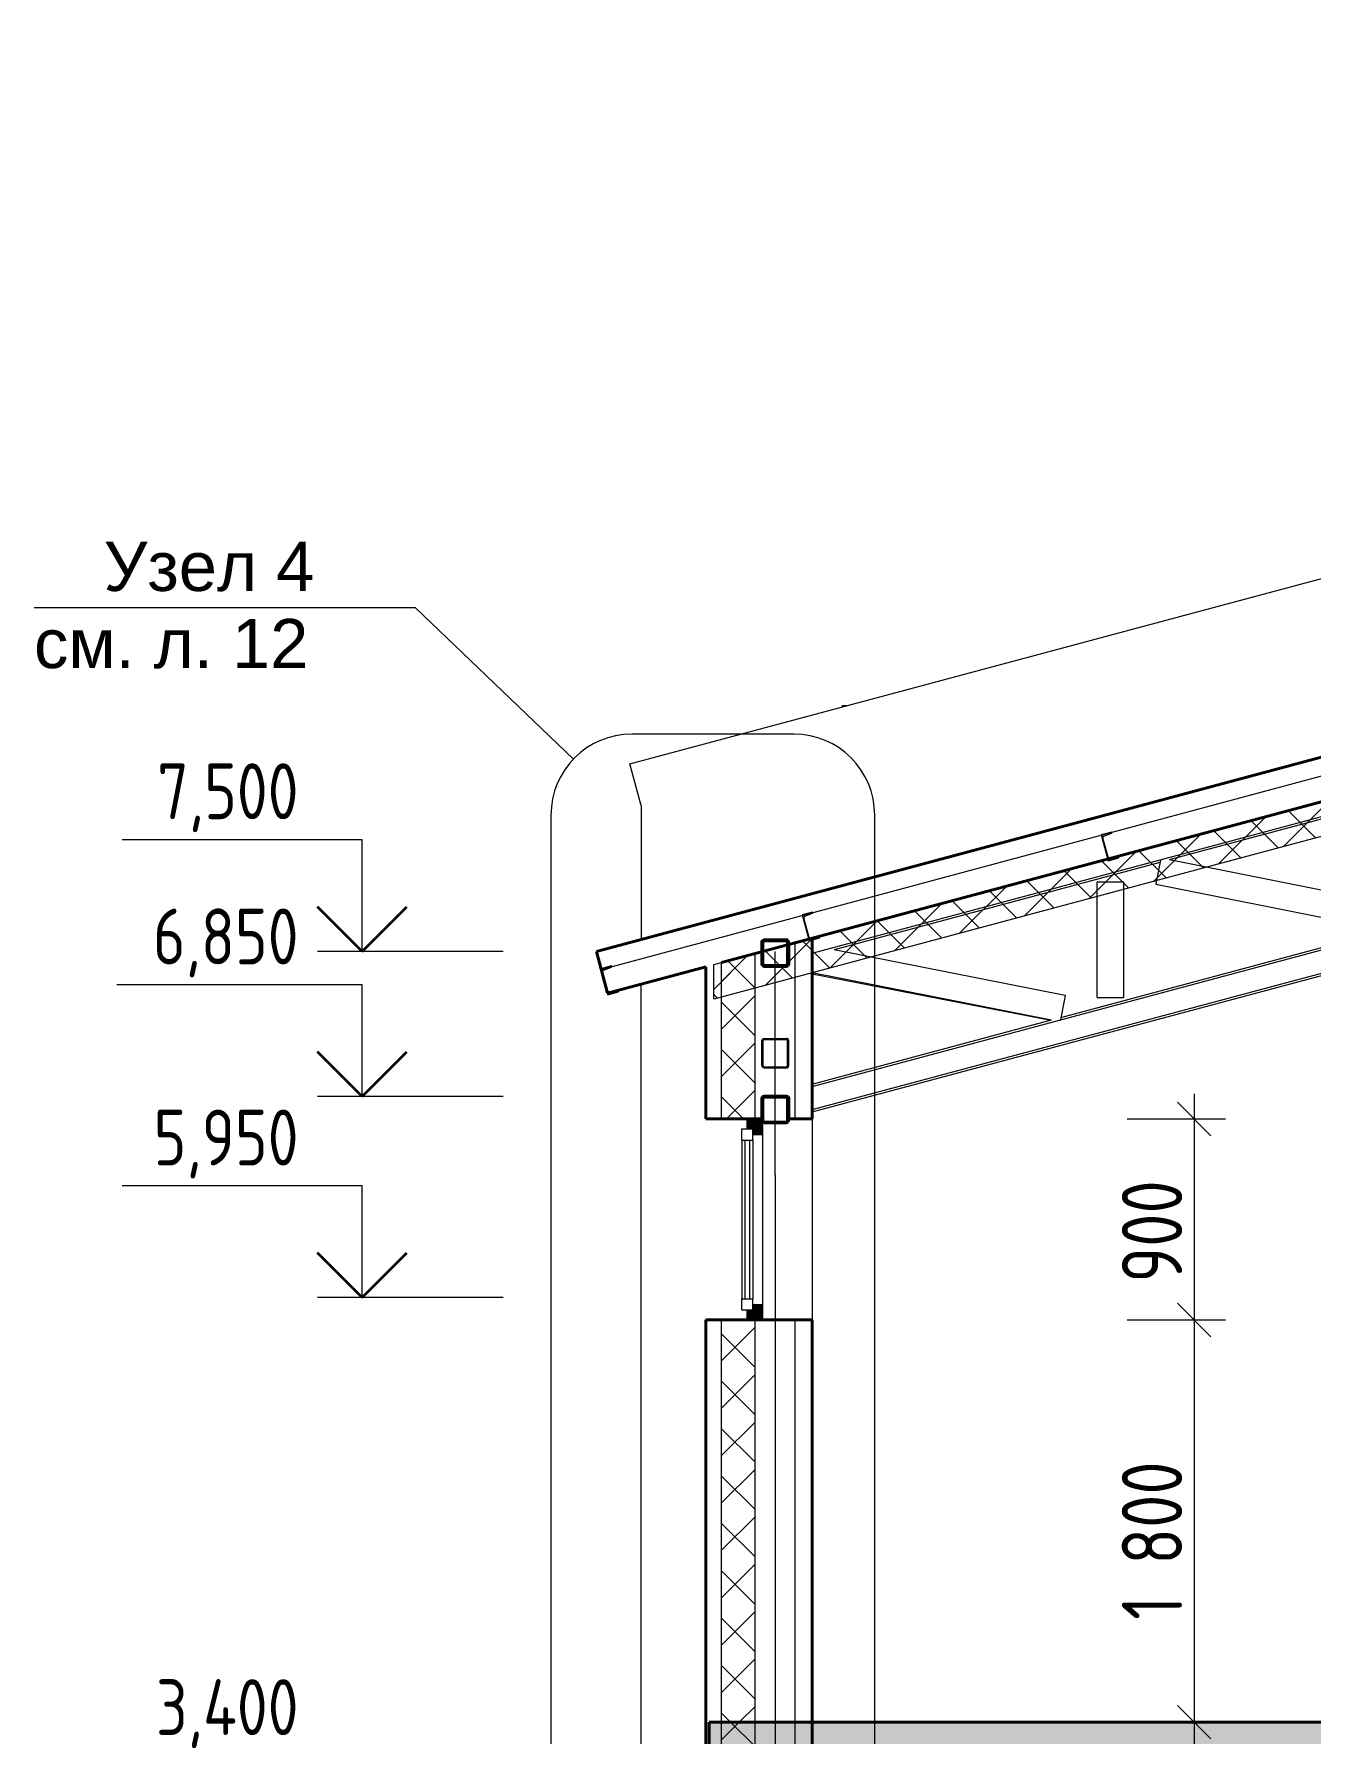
# Model space of a CAD drawing. Header units: millimetres. Extents: x 34668 to 196414, y -30276 to 15801.
# Drawn here: x 169401 to 175115, y -22479 to -14869 of the extents above; entities that cross this region are included whole.
import ezdxf
from ezdxf.enums import TextEntityAlignment as Align

# ---------------------------------------------------------------- set-up
doc = ezdxf.new("R2010")
doc.units = ezdxf.units.MM
doc.header["$MEASUREMENT"] = 0
doc.linetypes.add('Штрихштриховая', pattern=[10936.110735, 5291.666508, -2116.666555, 1411.111116, -2116.666555])
for name, color, linetype in [('- Спрятан', 7, 'Continuous'), ('крыша', 7, 'Continuous'), ('Окна ArchiCAD', 7, 'Continuous'), ('оси', 7, 'Continuous'), ('отделка', 7, 'Continuous'), ('перекрытие', 7, 'Continuous'), ('размеры', 7, 'Continuous'), ('стены наруж', 7, 'Continuous'), ('чертеж', 7, 'Continuous')]:
    doc.layers.add(name, color=color, linetype=linetype)
for name, color, linetype, lineweight in [('- Спрятан_Ном._пера__96', 7, 'Continuous', 13), ('- Спрятан_Ном._пера__98', 7, 'Continuous', 35), ('0_Ном._пера__95', 251, 'Continuous', 13), ('0_Ном._пера__97', 7, 'Continuous', 20), ('крыша_Ном._пера__96', 7, 'Continuous', 13), ('крыша_Ном._пера__99', 7, 'Continuous', 40), ('Окна ArchiCAD_Ном._пера__96', 7, 'Continuous', 13), ('Окна ArchiCAD_Ном._пера__97', 7, 'Continuous', 20), ('оси_Ном._пера__96', 7, 'Continuous', 13), ('отделка_Ном._пера__96', 7, 'Continuous', 13), ('перекрытие_Ном._пера__94', 252, 'Continuous', 13), ('перекрытие_Ном._пера__96', 7, 'Continuous', 13), ('перекрытие_Ном._пера__99', 7, 'Continuous', 40), ('подп стены Инжзащита_Ном._пера__96', 7, 'Continuous', 13), ('подп стены Инжзащита_Ном._пера__97', 7, 'Continuous', 20), ('размеры_Ном._пера__96', 7, 'Continuous', 13), ('стены наруж_Ном._пера__96', 7, 'Continuous', 13), ('стены наруж_Ном._пера__99', 7, 'Continuous', 40), ('чертеж_Ном._пера__96', 7, 'Continuous', 13), ('чертеж_Ном._пера__98', 7, 'Continuous', 35)]:
    doc.layers.add(name, color=color, linetype=linetype, lineweight=lineweight)
doc.styles.add('СГЕНЕРИР_СТИЛЬ_1', font='gost_2_304-81_type.ttf')
doc.styles.add('СГЕНЕРИР_СТИЛЬ_2', font='arial.ttf')
doc.dimstyles.new('СГЕНЕРИР_СТИЛЬ__4', dxfattribs={"dimtxt": 270.000005, "dimasz": 142.5, "dimexe": 0.18, "dimexo": 300, "dimgap": 0.09, "dimtad": 1, "dimdec": 0, "dimzin": 0, "dimdsep": 46, "dimtxsty": 'СГЕНЕРИР_СТИЛЬ_1', "dimblk": 'ARROWHEAD_6', "dimblk1": 'ARROWHEAD_6', "dimblk2": 'ARROWHEAD_6', "dimcen": 0.09, "dimclrd": 7, "dimclre": 7, "dimclrt": 7, "dimadec": 0, "dimazin": 0, "dimtfac": 1, "dimtdec": 4, "dimtmove": 0, "dimatfit": 3, "dimfxl": 1, "dimtolj": 1, "dimtzin": 0, "dimarcsym": 0})
pattern_1 = [(45, (115262.05, -26475.72), (-106.06602, 106.06602), []), (135, (115262.05, -26475.72), (106.06602, 106.06602), [])]

# ---------------------------------------------------------------- blocks, each defined once
blk = doc.blocks.new('Элемент разреза_90_1', base_point=(115262, -26475.7))
at = {"layer": 'стены наруж_Ном._пера__96', "linetype": 'Continuous'}
h = blk.add_hatch(dxfattribs=at)
h.set_pattern_fill('УТЕПЛИТ_МЕЛКИЙ_0001', color=256, style=0, pattern_type=2)
h.set_pattern_definition(pattern_1)
h.paths.add_polyline_path([(172627.7, -18985.5), (172477.7, -19025.7), (172477.7, -19725.7), (172627.7, -19725.7)])
h = blk.add_hatch(dxfattribs=at)
h.set_pattern_fill('УТЕПЛИТ_МЕЛКИЙ_0001', color=256, style=0, pattern_type=2)
h.set_pattern_definition(pattern_1)
h.paths.add_polyline_path([(172627.7, -20625.7), (172477.7, -20625.7), (172477.7, -22425.7), (172627.7, -22425.7)])
for p, q in [((172807.7, -19725.7), (172807.7, -18937.2)), ((172807.7, -19725.7), (172807.7, -18937.2)), ((172627.7, -19725.7), (172627.7, -18985.5)), ((172627.7, -19725.7), (172627.7, -18985.5)), ((172477.7, -19725.7), (172477.7, -19025.7)), ((172477.7, -19725.7), (172477.7, -19025.7)), ((172477.7, -22425.7), (172477.7, -20625.7)), ((172477.7, -22425.7), (172477.7, -20625.7)), ((172627.7, -22425.7), (172627.7, -20625.7)), ((172627.7, -22425.7), (172627.7, -20625.7)), ((172807.7, -22425.7), (172807.7, -20625.7)), ((172807.7, -22425.7), (172807.7, -20625.7))]:
    blk.add_line(p, q, dxfattribs=at)
at = {"layer": 'стены наруж_Ном._пера__99', "linetype": 'Continuous'}
for p, q in [((172778.2, -18945.1), (172807.7, -18937.2)), ((172778.2, -19033.1), (172778.2, -18945.1)), ((172807.7, -18937.2), (172857.7, -18923.8)), ((172857.7, -18923.8), (172882.7, -18917.1)), ((172882.7, -19725.7), (172882.7, -18917.1)), ((172477.7, -19025.7), (172627.7, -18985.5)), ((172627.7, -18985.5), (172658.2, -18977.3)), ((172658.2, -19033.1), (172658.2, -18977.3)), ((172407.7, -19725.7), (172407.7, -19044.4)), ((172661.1, -19040.1), (172658.2, -19033.1)), ((172668.2, -19043.1), (172661.1, -19040.1)), ((172668.2, -19043.1), (172768.2, -19043.1)), ((172768.2, -19043.1), (172775.3, -19040.1)), ((172775.3, -19040.1), (172778.2, -19033.1)), ((172658.2, -19633.1), (172661.1, -19626)), ((172658.2, -19725.7), (172658.2, -19633.1)), ((172661.1, -19626), (172668.2, -19623.1)), ((172668.2, -19623.1), (172768.2, -19623.1)), ((172775.3, -19626), (172768.2, -19623.1)), ((172778.2, -19633.1), (172775.3, -19626)), ((172778.2, -19725.7), (172778.2, -19633.1)), ((172407.7, -19725.7), (172427.7, -19725.7)), ((172427.7, -19725.7), (172477.7, -19725.7)), ((172477.7, -19725.7), (172627.7, -19725.7)), ((172627.7, -19725.7), (172658.2, -19725.7)), ((172778.2, -19725.7), (172807.7, -19725.7)), ((172807.7, -19725.7), (172857.7, -19725.7)), ((172857.7, -19725.7), (172882.7, -19725.7)), ((172407.7, -20625.7), (172427.7, -20625.7)), ((172407.7, -22425.7), (172407.7, -20625.7)), ((172427.7, -20625.7), (172477.7, -20625.7)), ((172477.7, -20625.7), (172627.7, -20625.7)), ((172627.7, -20625.7), (172807.7, -20625.7)), ((172807.7, -20625.7), (172857.7, -20625.7)), ((172857.7, -20625.7), (172882.7, -20625.7)), ((172882.7, -22425.7), (172882.7, -20625.7))]:
    blk.add_line(p, q, dxfattribs=at)
blk = doc.blocks.new('Элемент разреза_91_1', base_point=(115262, -26475.7))
at = {"layer": 'перекрытие_Ном._пера__94', "linetype": 'Continuous'}
blk.add_hatch(color=256, dxfattribs=at).paths.add_polyline_path([(189128.6, -22644.7), (189128.6, -22425.7), (172422.7, -22425.7), (172422.7, -22644.7)])
at = {"layer": 'перекрытие_Ном._пера__99', "linetype": 'Continuous'}
for p, q in [((172422.7, -22425.7), (189128.6, -22425.7)), ((172422.7, -22644.7), (172422.7, -22425.7))]:
    blk.add_line(p, q, dxfattribs=at)
blk = doc.blocks.new('Элемент разреза_92_1', base_point=(115262, -26475.7))
at = {"layer": 'крыша_Ном._пера__99', "linetype": 'Continuous'}
for p, q in [((171917.7, -18975.7), (184717.7, -15546)), ((184717.7, -15746), (184717.7, -15546)), ((172477.7, -19025.7), (184717.7, -15746)), ((171967.7, -19162.3), (171917.7, -18975.7)), ((171967.7, -19162.3), (172407.7, -19044.4))]:
    blk.add_line(p, q, dxfattribs=at)
blk = doc.blocks.new('Элемент разреза_93_1', base_point=(115262, -26475.7))
at = {"layer": 'Окна ArchiCAD_Ном._пера__96', "linetype": 'Continuous'}
for points in [[(172592.7, -19770.7), (172617.7, -19770.7), (172617.7, -19795.7), (172662.7, -19795.7), (172662.7, -19725.7), (172592.7, -19725.7)], [(172617.7, -20555.7), (172617.7, -20580.7), (172592.7, -20580.7), (172592.7, -20625.7), (172662.7, -20625.7), (172662.7, -20555.7)]]:
    blk.add_hatch(color=256, dxfattribs=at).paths.add_polyline_path(points)
for p, q in [((172882.7, -19725.7), (172882.7, -20625.7)), ((172567.7, -19820.7), (172567.7, -20530.7)), ((172617.7, -19820.7), (172617.7, -20530.7)), ((172662.7, -20555.7), (172662.7, -19795.7))]:
    blk.add_line(p, q, dxfattribs=at)
at = {"layer": 'Окна ArchiCAD_Ном._пера__97', "linetype": 'Continuous'}
for p, q in [((172567.7, -19770.7), (172617.7, -19770.7)), ((172567.7, -19820.7), (172567.7, -19770.7)), ((172592.7, -19725.7), (172662.7, -19725.7)), ((172592.7, -19770.7), (172592.7, -19725.7)), ((172592.7, -19770.7), (172617.7, -19770.7)), ((172617.7, -19820.7), (172617.7, -19770.7)), ((172617.7, -19795.7), (172617.7, -19770.7)), ((172662.7, -19795.7), (172662.7, -19725.7)), ((172567.7, -19820.7), (172617.7, -19820.7)), ((172582.7, -20530.7), (172582.7, -19820.7)), ((172602.7, -19820.7), (172602.7, -20530.7)), ((172617.7, -19795.7), (172662.7, -19795.7)), ((172567.7, -20530.7), (172617.7, -20530.7)), ((172567.7, -20580.7), (172567.7, -20530.7)), ((172617.7, -20580.7), (172617.7, -20530.7)), ((172567.7, -20580.7), (172617.7, -20580.7)), ((172592.7, -20580.7), (172617.7, -20580.7)), ((172592.7, -20625.7), (172592.7, -20580.7)), ((172617.7, -20580.7), (172617.7, -20555.7)), ((172617.7, -20555.7), (172662.7, -20555.7)), ((172662.7, -20625.7), (172662.7, -20555.7)), ((172592.7, -20625.7), (172662.7, -20625.7))]:
    blk.add_line(p, q, dxfattribs=at)
blk = doc.blocks.new('Элемент разреза_95_1', base_point=(115262, -26475.7))
at = {"layer": 'отделка_Ном._пера__96', "linetype": 'Continuous'}
for p, q in [((172117.7, -25925.7), (172117.7, -22425.7)), ((172827.7, -23075.7), (172827.7, -25925.7))]:
    blk.add_line(p, q, dxfattribs=at)
blk = doc.blocks.new('Элемент разреза_112_1', base_point=(115262, -26475.7))
at = {"layer": 'отделка_Ном._пера__96', "linetype": 'Continuous'}
blk.add_line((172117.7, -22425.7), (172117.7, -19122.1), dxfattribs=at)
blk = doc.blocks.new('Элемент разреза_113_1', base_point=(115262, -26475.7))
at = {"layer": 'перекрытие_Ном._пера__96', "linetype": 'Continuous'}
h = blk.add_hatch(dxfattribs=at)
h.set_pattern_fill('УТЕПЛИТ_МЕЛКИЙ_0001', color=256, style=0, pattern_type=2)
h.set_pattern_definition(pattern_1)
h.paths.add_polyline_path([(172477.7, -23075.7), (172627.7, -23075.7), (172627.7, -22425.7), (172477.7, -22425.7)])
for p, q in [((172477.7, -23075.7), (172477.7, -22425.7)), ((172477.7, -23075.7), (172477.7, -22425.7)), ((172627.7, -23075.7), (172627.7, -22425.7)), ((172627.7, -23075.7), (172627.7, -22425.7)), ((172807.7, -23075.7), (172807.7, -22425.7)), ((172807.7, -23075.7), (172807.7, -22425.7))]:
    blk.add_line(p, q, dxfattribs=at)
at = {"layer": 'перекрытие_Ном._пера__99', "linetype": 'Continuous'}
for p, q in [((172407.7, -23075.7), (172407.7, -22425.7)), ((172882.7, -23075.7), (172882.7, -22425.7)), ((172672.2, -22652.7), (172672.2, -22644.7)), ((172672.2, -22644.7), (172763.2, -22644.7)), ((172672.2, -22652.7), (172706.1, -22652.7)), ((172712.4, -22655.4), (172706.1, -22652.7)), ((172715.1, -22661.7), (172712.4, -22655.4)), ((172715.1, -22807.7), (172715.1, -22661.7)), ((172720.4, -22661.7), (172723, -22655.4)), ((172720.4, -22807.7), (172720.4, -22661.7)), ((172723, -22655.4), (172729.4, -22652.7)), ((172729.4, -22652.7), (172763.2, -22652.7)), ((172763.2, -22652.7), (172763.2, -22644.7)), ((172672.2, -22824.7), (172672.2, -22816.7)), ((172672.2, -22816.7), (172706.1, -22816.7)), ((172672.2, -22824.7), (172763.2, -22824.7)), ((172706.1, -22816.7), (172712.4, -22814.1)), ((172712.4, -22814.1), (172715.1, -22807.7)), ((172723, -22814.1), (172720.4, -22807.7)), ((172729.4, -22816.7), (172723, -22814.1)), ((172729.4, -22816.7), (172763.2, -22816.7)), ((172763.2, -22824.7), (172763.2, -22816.7)), ((172407.7, -23075.7), (172427.7, -23075.7)), ((172427.7, -23075.7), (172477.7, -23075.7)), ((172477.7, -23075.7), (172627.7, -23075.7)), ((172627.7, -23075.7), (172807.7, -23075.7)), ((172807.7, -23075.7), (172857.7, -23075.7)), ((172857.7, -23075.7), (172882.7, -23075.7))]:
    blk.add_line(p, q, dxfattribs=at)
blk = doc.blocks.new('Элемент разреза_121_1', base_point=(115262, -26475.7))
at = {"layer": 'стены наруж_Ном._пера__96', "linetype": 'Continuous'}
for q in [(173037.3, -17875.7), (173017.7, -17881)]:
    blk.add_line((173017.7, -17875.7), q, dxfattribs=at)
blk = doc.blocks.new('Элемент разреза_122_1', base_point=(115262, -26475.7))
at = {"layer": 'отделка_Ном._пера__96', "linetype": 'Continuous'}
blk.add_line((172117.7, -18322.1), (172117.7, -18922.1), dxfattribs=at)
blk = doc.blocks.new('Элемент разреза_123_1', base_point=(115262, -26475.7))
at = {"layer": 'крыша_Ном._пера__96', "linetype": 'Continuous'}
for p, q in [((172067.7, -18135.5), (184257.7, -14869.2)), ((172117.7, -18322.1), (172067.7, -18135.5))]:
    blk.add_line(p, q, dxfattribs=at)
blk = doc.blocks.new('Элемент разреза_148_1', base_point=(115262, -26475.7))
at = {"layer": '- Спрятан_Ном._пера__96', "linetype": 'Continuous'}
for p, q in [((181748.9, -17204.2), (184566.5, -16449.2)), ((183510.8, -16721.7), (184563.9, -16439.6)), ((184564.7, -16442.4), (184563.9, -16439.6)), ((184566.5, -16449.2), (184564.7, -16442.4)), ((184592.4, -16545.8), (184566.5, -16449.2)), ((181778.2, -17299.9), (184592.4, -16545.8)), ((181778.2, -17310.2), (184595, -16555.5)), ((184594.2, -16552.6), (184592.4, -16545.8)), ((184595, -16555.5), (184594.2, -16552.6)), ((182010.8, -17123.6), (183469.5, -16732.8)), ((181710.3, -17204.2), (181969.5, -17134.7)), ((178748.9, -18008), (181658.2, -17228.5)), ((180510.8, -17525.6), (181658.2, -17218.1)), ((181663.2, -17216.8), (181691.6, -17209.2)), ((181663.2, -17227.2), (181730.3, -17209.2)), ((178778.2, -18103.7), (181687.5, -17324.2)), ((178778.2, -18114.1), (181726.1, -17324.2)), ((181706.1, -17319.2), (181773.2, -17301.2)), ((181744.8, -17319.2), (181773.2, -17311.6)), ((179010.8, -17927.5), (180469.5, -17536.7)), ((178710.3, -18008), (178969.5, -17938.6)), ((175748.9, -18811.9), (178658.2, -18032.3)), ((178495.8, -18065.5), (178658.2, -18022)), ((178663.2, -18020.6), (178691.6, -18013)), ((178663.2, -18031), (178730.3, -18013)), ((176995.8, -18467.4), (178454, -18076.7)), ((178706.1, -18123), (178773.2, -18105.1)), ((175778.2, -18907.6), (178687.5, -18128)), ((175778.2, -18917.9), (178726.1, -18128)), ((178744.8, -18123), (178773.2, -18115.4)), ((175710.3, -18811.9), (176954, -18478.6)), ((172882.7, -19579.9), (175658.2, -18836.2)), ((175495.8, -18869.4), (175658.2, -18825.8)), ((175663.2, -18824.5), (175691.6, -18816.9)), ((175663.2, -18834.8), (175730.3, -18816.9)), ((172882.7, -19683.4), (175687.5, -18931.9)), ((172882.7, -19693.8), (175726.1, -18931.9)), ((173995.8, -19271.3), (175454, -18880.5)), ((175706.1, -18926.9), (175773.2, -18908.9)), ((175744.8, -18926.9), (175773.2, -18919.3)), ((172882.7, -19569.5), (173954.1, -19282.5))]:
    blk.add_line(p, q, dxfattribs=at)
blk = doc.blocks.new('Элемент разреза_149_1', base_point=(115262, -26475.7))
at = {"layer": '- Спрятан_Ном._пера__96', "linetype": 'Continuous'}
for p, q in [((184592.4, -15845.8), (184575.8, -15784)), ((181778.2, -16599.9), (184592.4, -15845.8)), ((182967, -16291.7), (184425.6, -15900.9)), ((184467, -15889.8), (184595, -15855.5)), ((184594.2, -15852.6), (184592.4, -15845.8)), ((184595, -15855.5), (184594.2, -15852.6)), ((181778.2, -16610.2), (182925.6, -16302.8)), ((178778.2, -17403.7), (181687.5, -16624.2)), ((181467, -16693.6), (181726.1, -16624.2)), ((181706.1, -16619.2), (181773.2, -16601.2)), ((181744.8, -16619.2), (181773.2, -16611.6)), ((179967, -17095.5), (181425.6, -16704.7)), ((178778.2, -17414.1), (179925.6, -17106.6)), ((178706.1, -17423), (178773.2, -17405.1)), ((178744.8, -17423), (178773.2, -17415.4)), ((175778.2, -18207.6), (178687.5, -17428)), ((177482.4, -17761.3), (178726.1, -17428)), ((175982.4, -18163.2), (177440.6, -17772.5)), ((175778.2, -18217.9), (175940.6, -18174.4)), ((172882.7, -18983.4), (175687.5, -18231.9)), ((174482.4, -18565.1), (175726.1, -18231.9)), ((175706.1, -18226.9), (175773.2, -18208.9)), ((175744.8, -18226.9), (175773.2, -18219.3)), ((172982.4, -18967.1), (174440.6, -18576.3))]:
    blk.add_line(p, q, dxfattribs=at)
blk = doc.blocks.new('Элемент разреза_153_1', base_point=(115262, -26475.7))
at = {"layer": '- Спрятан_Ном._пера__96', "linetype": 'Continuous'}
for p, q in [((174158.2, -18664.8), (174159, -18664.8)), ((174158.2, -19182.8), (174158.2, -18664.8)), ((174159, -18664.8), (174161.1, -18664.8)), ((174161.1, -18664.8), (174164.4, -18664.8)), ((174164.4, -18664.8), (174168.2, -18664.8)), ((174168.2, -18664.8), (174268.2, -18664.8)), ((174268.2, -18664.8), (174272, -18664.8)), ((174272, -18664.8), (174275.3, -18664.8)), ((174275.3, -18664.8), (174277.4, -18664.8)), ((174277.4, -18664.8), (174278.2, -18664.8)), ((174278.2, -19182.8), (174278.2, -18664.8)), ((174158.2, -19182.8), (174159, -19182.8)), ((174159, -19182.8), (174161.1, -19182.8)), ((174161.1, -19182.8), (174164.4, -19182.8)), ((174164.4, -19182.8), (174168.2, -19182.8)), ((174168.2, -19182.8), (174268.2, -19182.8)), ((174268.2, -19182.8), (174272, -19182.8)), ((174272, -19182.8), (174275.3, -19182.8)), ((174275.3, -19182.8), (174277.4, -19182.8)), ((174277.4, -19182.8), (174278.2, -19182.8))]:
    blk.add_line(p, q, dxfattribs=at)
blk = doc.blocks.new('Элемент разреза_161_1', base_point=(115262, -26475.7))
at = {"layer": '- Спрятан_Ном._пера__96', "linetype": 'Continuous'}
for p, q in [((174442.4, -18567.4), (174422.9, -18665.5)), ((174442.7, -18566), (174442.4, -18567.4)), ((174482.4, -18565.1), (175515.4, -18770.4)), ((174421.1, -18674.5), (174421, -18675.3)), ((174421, -18675.3), (175454.1, -18880.6)), ((174421.6, -18672.4), (174421.1, -18674.5)), ((174422.2, -18669.2), (174421.6, -18672.4)), ((174422.9, -18665.5), (174422.2, -18669.2)), ((175513.5, -18780.2), (175494, -18878.3)), ((175514.2, -18776.5), (175513.5, -18780.2)), ((175514.9, -18773.3), (175514.2, -18776.5)), ((175515.3, -18771.2), (175514.9, -18773.3)), ((175515.4, -18770.4), (175515.3, -18771.2)), ((175494, -18878.3), (175493.7, -18879.7))]:
    blk.add_line(p, q, dxfattribs=at)
blk = doc.blocks.new('Элемент разреза_163_1', base_point=(115262, -26475.7))
at = {"layer": '- Спрятан_Ном._пера__96', "linetype": 'Continuous'}
for p, q in [((172982.3, -18967), (174015.4, -19172.3)), ((172882.7, -19069.6), (173954.1, -19282.5)), ((174014.9, -19175.2), (174014.2, -19178.4)), ((174015.3, -19173.1), (174014.9, -19175.2)), ((174015.4, -19172.3), (174015.3, -19173.1)), ((174013.5, -19182.1), (173994, -19280.2)), ((174014.2, -19178.4), (174013.5, -19182.1)), ((173994, -19280.2), (173993.7, -19281.6))]:
    blk.add_line(p, q, dxfattribs=at)
blk = doc.blocks.new('Элемент разреза_165_1', base_point=(115262, -26475.7))
at = {"layer": '- Спрятан_Ном._пера__96', "linetype": 'Continuous', "lineweight": 25}
h = blk.add_hatch(color=7, dxfattribs=at)
h.paths.add_polyline_path([(172668.2, -19623.1), (172661.1, -19626), (172658.2, -19633.1), (172658.2, -19733.1), (172661.1, -19740.1), (172668.2, -19743.1), (172768.2, -19743.1), (172775.3, -19740.1), (172778.2, -19733.1), (172778.2, -19633.1), (172775.3, -19626), (172768.2, -19623.1)])
h.paths.add_polyline_path([(172668.2, -19628.1), (172768.2, -19628.1), (172771.7, -19629.5), (172773.2, -19633.1), (172773.2, -19733.1), (172771.7, -19736.6), (172768.2, -19738.1), (172668.2, -19738.1), (172664.7, -19736.6), (172663.2, -19733.1), (172663.2, -19633.1), (172664.7, -19629.5)], flags=0)
at = {"layer": '- Спрятан_Ном._пера__98', "linetype": 'Continuous'}
for p, q in [((172658.2, -19633.1), (172661.1, -19626)), ((172658.2, -19733.1), (172658.2, -19633.1)), ((172661.1, -19626), (172668.2, -19623.1)), ((172663.2, -19633.1), (172664.7, -19629.5)), ((172663.2, -19733.1), (172663.2, -19633.1)), ((172664.7, -19629.5), (172668.2, -19628.1)), ((172668.2, -19623.1), (172768.2, -19623.1)), ((172668.2, -19628.1), (172768.2, -19628.1)), ((172775.3, -19626), (172768.2, -19623.1)), ((172771.7, -19629.5), (172768.2, -19628.1)), ((172773.2, -19633.1), (172771.7, -19629.5)), ((172773.2, -19733.1), (172773.2, -19633.1)), ((172778.2, -19633.1), (172775.3, -19626)), ((172778.2, -19733.1), (172778.2, -19633.1)), ((172661.1, -19740.1), (172658.2, -19733.1)), ((172668.2, -19743.1), (172661.1, -19740.1)), ((172664.7, -19736.6), (172663.2, -19733.1)), ((172668.2, -19738.1), (172664.7, -19736.6)), ((172668.2, -19738.1), (172768.2, -19738.1)), ((172668.2, -19743.1), (172768.2, -19743.1)), ((172768.2, -19738.1), (172771.7, -19736.6)), ((172768.2, -19743.1), (172775.3, -19740.1)), ((172771.7, -19736.6), (172773.2, -19733.1)), ((172775.3, -19740.1), (172778.2, -19733.1))]:
    blk.add_line(p, q, dxfattribs=at)
blk = doc.blocks.new('Элемент разреза_166_1', base_point=(115262, -26475.7))
at = {"layer": '- Спрятан_Ном._пера__96', "linetype": 'Continuous', "lineweight": 25}
h = blk.add_hatch(color=7, dxfattribs=at)
h.paths.add_polyline_path([(172668.2, -18923.1), (172661.1, -18926), (172658.2, -18933.1), (172658.2, -19033.1), (172661.1, -19040.1), (172668.2, -19043.1), (172768.2, -19043.1), (172775.3, -19040.1), (172778.2, -19033.1), (172778.2, -18933.1), (172775.3, -18926), (172768.2, -18923.1)])
h.paths.add_polyline_path([(172668.2, -18928.1), (172768.2, -18928.1), (172771.7, -18929.5), (172773.2, -18933.1), (172773.2, -19033.1), (172771.7, -19036.6), (172768.2, -19038.1), (172668.2, -19038.1), (172664.7, -19036.6), (172663.2, -19033.1), (172663.2, -18933.1), (172664.7, -18929.5)], flags=0)
at = {"layer": '- Спрятан_Ном._пера__98', "linetype": 'Continuous'}
for p, q in [((172658.2, -18933.1), (172661.1, -18926)), ((172658.2, -19033.1), (172658.2, -18933.1)), ((172661.1, -18926), (172668.2, -18923.1)), ((172663.2, -18933.1), (172664.7, -18929.5)), ((172663.2, -19033.1), (172663.2, -18933.1)), ((172664.7, -18929.5), (172668.2, -18928.1)), ((172668.2, -18923.1), (172768.2, -18923.1)), ((172668.2, -18928.1), (172768.2, -18928.1)), ((172775.3, -18926), (172768.2, -18923.1)), ((172771.7, -18929.5), (172768.2, -18928.1)), ((172773.2, -18933.1), (172771.7, -18929.5)), ((172773.2, -19033.1), (172773.2, -18933.1)), ((172778.2, -18933.1), (172775.3, -18926)), ((172778.2, -19033.1), (172778.2, -18933.1)), ((172661.1, -19040.1), (172658.2, -19033.1)), ((172668.2, -19043.1), (172661.1, -19040.1)), ((172664.7, -19036.6), (172663.2, -19033.1)), ((172668.2, -19038.1), (172664.7, -19036.6)), ((172668.2, -19038.1), (172768.2, -19038.1)), ((172668.2, -19043.1), (172768.2, -19043.1)), ((172768.2, -19038.1), (172771.7, -19036.6)), ((172768.2, -19043.1), (172775.3, -19040.1)), ((172771.7, -19036.6), (172773.2, -19033.1)), ((172775.3, -19040.1), (172778.2, -19033.1))]:
    blk.add_line(p, q, dxfattribs=at)
blk = doc.blocks.new('Элемент разреза_167_1', base_point=(115262, -26475.7))
at = {"layer": '- Спрятан_Ном._пера__96', "linetype": 'Continuous'}
h = blk.add_hatch(color=256, dxfattribs=at)
h.paths.add_polyline_path([(172768.2, -19497.6), (172772, -19496.8), (172775.3, -19494.4), (172777.4, -19490.8), (172778.2, -19486.6), (172778.2, -19376.2), (172777.4, -19372), (172775.3, -19368.4), (172772, -19366), (172768.2, -19365.2), (172668.2, -19365.2), (172664.4, -19366), (172661.1, -19368.4), (172659, -19372), (172658.2, -19376.2), (172658.2, -19486.6), (172659, -19490.8), (172661.1, -19494.4), (172664.4, -19496.8), (172668.2, -19497.6)])
h.paths.add_polyline_path([(172768.2, -19492.1), (172668.2, -19492.1), (172666.3, -19491.7), (172664.7, -19490.5), (172663.6, -19488.7), (172663.2, -19486.6), (172663.2, -19376.2), (172663.6, -19374.1), (172664.7, -19372.3), (172666.3, -19371.1), (172668.2, -19370.7), (172768.2, -19370.7), (172770.1, -19371.1), (172771.7, -19372.3), (172772.8, -19374.1), (172773.2, -19376.2), (172773.2, -19486.6), (172772.8, -19488.7), (172771.7, -19490.5), (172770.1, -19491.7)], flags=0)
for p, q in [((172658.2, -19376.2), (172659, -19372)), ((172658.2, -19486.6), (172658.2, -19376.2)), ((172659, -19372), (172661.1, -19368.4)), ((172661.1, -19368.4), (172664.4, -19366)), ((172663.2, -19376.2), (172663.6, -19374.1)), ((172663.2, -19486.6), (172663.2, -19376.2)), ((172663.6, -19374.1), (172664.7, -19372.3)), ((172664.4, -19366), (172668.2, -19365.2)), ((172664.7, -19372.3), (172666.3, -19371.1)), ((172666.3, -19371.1), (172668.2, -19370.7)), ((172668.2, -19365.2), (172768.2, -19365.2)), ((172668.2, -19370.7), (172768.2, -19370.7)), ((172772, -19366), (172768.2, -19365.2)), ((172770.1, -19371.1), (172768.2, -19370.7)), ((172771.7, -19372.3), (172770.1, -19371.1)), ((172772.8, -19374.1), (172771.7, -19372.3)), ((172775.3, -19368.4), (172772, -19366)), ((172773.2, -19376.2), (172772.8, -19374.1)), ((172773.2, -19486.6), (172773.2, -19376.2)), ((172777.4, -19372), (172775.3, -19368.4)), ((172778.2, -19376.2), (172777.4, -19372)), ((172778.2, -19486.6), (172778.2, -19376.2)), ((172659, -19490.8), (172658.2, -19486.6)), ((172661.1, -19494.4), (172659, -19490.8)), ((172664.4, -19496.8), (172661.1, -19494.4)), ((172663.6, -19488.7), (172663.2, -19486.6)), ((172664.7, -19490.5), (172663.6, -19488.7)), ((172668.2, -19497.6), (172664.4, -19496.8)), ((172666.3, -19491.7), (172664.7, -19490.5)), ((172668.2, -19492.1), (172666.3, -19491.7)), ((172668.2, -19492.1), (172768.2, -19492.1)), ((172668.2, -19497.6), (172768.2, -19497.6)), ((172768.2, -19492.1), (172770.1, -19491.7)), ((172768.2, -19497.6), (172772, -19496.8)), ((172770.1, -19491.7), (172771.7, -19490.5)), ((172771.7, -19490.5), (172772.8, -19488.7)), ((172772, -19496.8), (172775.3, -19494.4)), ((172772.8, -19488.7), (172773.2, -19486.6)), ((172775.3, -19494.4), (172777.4, -19490.8)), ((172777.4, -19490.8), (172778.2, -19486.6))]:
    blk.add_line(p, q, dxfattribs=at)
blk = doc.blocks.new('Элемент разреза_170_1', base_point=(115262, -26475.7))
at = {"layer": '- Спрятан_Ном._пера__96', "linetype": 'Continuous'}
blk.add_line((172882.7, -19076.1), (173951.3, -19283.2), dxfattribs=at)
blk = doc.blocks.new('Стандартный маркер сетки[15]_1', base_point=(172717.7, -18975.7))
at = {"layer": 'оси_Ном._пера__96', "linetype": 'Штрихштриховая'}
for q in [(172717.7, -18975.7), (172717.7, -28475.7)]:
    blk.add_line((172717.7, -19975.7), q, dxfattribs=at)
at = {"layer": 'оси_Ном._пера__96', "style": 'СГЕНЕРИР_СТИЛЬ_1'}
blk.add_attdef('AC_MarkerText_1', text='', height=350, rotation=360, dxfattribs=at).set_placement((172561.6, -30145.4), align=Align.BOTTOM_LEFT)
blk = doc.blocks.new('Отметка высоты (ГОСТ)[19]_1', base_point=(170869.5, -18975.7))
at = {"layer": 'чертеж_Ном._пера__96', "linetype": 'Continuous'}
for p, q in [((170869.5, -18475.7), (169796.1, -18475.7)), ((170869.5, -18975.7), (170869.5, -18475.7)), ((171500.8, -18975.7), (170669.5, -18975.7))]:
    blk.add_line(p, q, dxfattribs=at)
at = {"layer": 'чертеж_Ном._пера__98', "linetype": 'Continuous'}
for q in [(170669.5, -18775.7), (171069.5, -18775.7)]:
    blk.add_line((170869.5, -18975.7), q, dxfattribs=at)
at = {"layer": 'чертеж_Ном._пера__96', "insert": (170669.5, -18442.2), "char_height": 250, "attachment_point": 9, "style": 'СГЕНЕРИР_СТИЛЬ_1'}
blk.add_mtext('{7,500\\A1{\\H.66x;\\S^  ;}}', dxfattribs=at)
blk = doc.blocks.new('Отметка высоты (ГОСТ)[20]_1', base_point=(170869.5, -19625.7))
at = {"layer": 'чертеж_Ном._пера__96', "linetype": 'Continuous'}
for p, q in [((170869.5, -19125.7), (169771.9, -19125.7)), ((170869.5, -19625.7), (170869.5, -19125.7)), ((171500.8, -19625.7), (170669.5, -19625.7))]:
    blk.add_line(p, q, dxfattribs=at)
at = {"layer": 'чертеж_Ном._пера__98', "linetype": 'Continuous'}
for q in [(170669.5, -19425.7), (171069.5, -19425.7)]:
    blk.add_line((170869.5, -19625.7), q, dxfattribs=at)
at = {"layer": 'чертеж_Ном._пера__96', "insert": (170669.5, -19092.2), "char_height": 250, "attachment_point": 9, "style": 'СГЕНЕРИР_СТИЛЬ_1'}
blk.add_mtext('{6,850\\A1{\\H.66x;\\S^  ;}}', dxfattribs=at)
blk = doc.blocks.new('Отметка высоты (ГОСТ)[21]_1', base_point=(170869.5, -20525.7))
at = {"layer": 'чертеж_Ном._пера__96', "linetype": 'Continuous'}
for p, q in [((170869.5, -20025.7), (169796.1, -20025.7)), ((170869.5, -20525.7), (170869.5, -20025.7)), ((171500.8, -20525.7), (170669.5, -20525.7))]:
    blk.add_line(p, q, dxfattribs=at)
at = {"layer": 'чертеж_Ном._пера__98', "linetype": 'Continuous'}
for q in [(170669.5, -20325.7), (171069.5, -20325.7)]:
    blk.add_line((170869.5, -20525.7), q, dxfattribs=at)
at = {"layer": 'чертеж_Ном._пера__96', "insert": (170669.5, -19992.2), "char_height": 250, "attachment_point": 9, "style": 'СГЕНЕРИР_СТИЛЬ_1'}
blk.add_mtext('{5,950\\A1{\\H.66x;\\S^  ;}}', dxfattribs=at)
blk = doc.blocks.new('Отметка высоты (ГОСТ)[22]_1', base_point=(170869.5, -23075.7))
at = {"layer": 'чертеж_Ном._пера__96', "linetype": 'Continuous'}
for p, q in [((170869.5, -22575.7), (169771.9, -22575.7)), ((170869.5, -23075.7), (170869.5, -22575.7)), ((171500.8, -23075.7), (170669.5, -23075.7))]:
    blk.add_line(p, q, dxfattribs=at)
at = {"layer": 'чертеж_Ном._пера__98', "linetype": 'Continuous'}
for q in [(170669.5, -22875.7), (171069.5, -22875.7)]:
    blk.add_line((170869.5, -23075.7), q, dxfattribs=at)
at = {"layer": 'чертеж_Ном._пера__96', "insert": (170669.5, -22542.2), "char_height": 250, "attachment_point": 9, "style": 'СГЕНЕРИР_СТИЛЬ_1'}
blk.add_mtext('{3,400\\A1{\\H.66x;\\S^  ;}}', dxfattribs=at)
blk = doc.blocks.new('Чертеж детали_2_1', base_point=(172438.6, -20801.9))
at = {"layer": 'перекрытие_Ном._пера__96', "linetype": 'Continuous'}
for p, q in [((170608.1, -17437.5), (169401.3, -17437.5)), ((171108.1, -17437.5), (170608.1, -17437.5)), ((171108.1, -17437.5), (171815, -18114.9)), ((172800.8, -18003.3), (172076.4, -18003.3)), ((171714.3, -18365.5), (171714.3, -23238.3)), ((173162.9, -23238.3), (173162.9, -18365.5)), ((172076.4, -23600.5), (172800.8, -23600.5))]:
    blk.add_line(p, q, dxfattribs=at)
for centre, start, end in [((172076.4, -18365.5), 90, 180), ((172800.8, -18365.5), 0, 90), ((172076.4, -23238.3), 180, 270), ((172800.8, -23238.3), 270, 0)]:
    blk.add_arc(centre, 362.2, start, end, dxfattribs=at)
at = {"layer": 'перекрытие_Ном._пера__96', "char_height": 220, "style": 'СГЕНЕРИР_СТИЛЬ_2'}
for s, insert, attachment_point in [('{Узел 4}', (169713, -17365.5), 7), ('{см. л. 12}', (169401.3, -17487.7), 1)]:
    blk.add_mtext(s, dxfattribs=dict(at, insert=insert, attachment_point=attachment_point))
blk = doc.blocks.new('*D234', base_point=(115262, -26475.7))
at = {"layer": 'размеры_Ном._пера__96', "linetype": 'Continuous', "transparency": 16777216}
for p, q in [((174592.7, -19613.2), (174592.7, -19725.7)), ((174667.7, -19800.7), (174517.7, -19650.7)), ((174292.7, -19725.7), (174733.3, -19725.7)), ((174592.7, -19725.7), (174592.7, -20625.7)), ((174667.7, -20700.7), (174517.7, -20550.7))]:
    blk.add_line(p, q, dxfattribs=at)
at = {"layer": 'размеры_Ном._пера__96', "transparency": 16777216, "insert": (174538.7, -20458.5), "char_height": 270, "attachment_point": 7, "rotation": 90, "style": 'СГЕНЕРИР_СТИЛЬ_1'}
blk.add_mtext('{900}', dxfattribs=at)
blk = doc.blocks.new('ARROWHEAD_6')
at = {"color": 0, "linetype": 'Continuous', "lineweight": 0}
for p, q in [((0, 0), (-1, 0)), ((-0.5, -0.5), (0.5, 0.5))]:
    blk.add_line(p, q, dxfattribs=at)
blk = doc.blocks.new('*D235', base_point=(115262, -26475.7))
at = {"layer": 'размеры_Ном._пера__96', "linetype": 'Continuous', "transparency": 16777216}
for p, q in [((174592.7, -19725.7), (174592.7, -20625.7)), ((174667.7, -20700.7), (174517.7, -20550.7)), ((174292.7, -20625.7), (174733.3, -20625.7)), ((174592.7, -20625.7), (174592.7, -22425.7)), ((174517.7, -22350.7), (174667.7, -22500.7)), ((174292.7, -22425.7), (174733.3, -22425.7)), ((174592.7, -22425.7), (174592.7, -22538.2))]:
    blk.add_line(p, q, dxfattribs=at)
at = {"layer": 'размеры_Ном._пера__96', "transparency": 16777216, "insert": (174538.7, -21968.2), "char_height": 270, "attachment_point": 7, "rotation": 90, "style": 'СГЕНЕРИР_СТИЛЬ_1'}
blk.add_mtext('{1\xa0800}', dxfattribs=at)

msp = doc.modelspace()

# ---------------------------------------------------------------- hatches: boundary and pattern name
at = {"layer": '0_Ном._пера__95', "linetype": 'Continuous'}
for points in [[(174207, -18570.1), (174255, -18557.3), (174254.4, -18554.9, 0.388879), (174251.4, -18553.1), (174215, -18559.5, -0.388879), (174207.2, -18554.5), (174183.9, -18467.7, -0.388879), (174188.1, -18459.4), (174223, -18446.8, 0.388879), (174224.6, -18443.7), (174223.9, -18441.4), (174175.9, -18454.2)], [(172869.2, -18928.6), (172917.3, -18915.7), (172916.6, -18913.4, 0.388879), (172913.7, -18911.5), (172877.2, -18918, -0.388879), (172869.4, -18913), (172846.1, -18826.1, -0.388879), (172850.4, -18817.9), (172885.2, -18805.2, 0.388879), (172886.8, -18802.2), (172886.2, -18799.8), (172838.2, -18812.7)], [(171968.7, -19169.9), (172016.7, -19157), (172016, -19154.7, 0.388879), (172013.1, -19152.8), (171976.6, -19159.3, -0.388879), (171968.8, -19154.3), (171945.5, -19067.4, -0.388879), (171949.8, -19059.2), (171984.6, -19046.5, 0.388879), (171986.2, -19043.5), (171985.6, -19041.1), (171937.6, -19054)]]:
    msp.add_hatch(color=256, dxfattribs=at).paths.add_polyline_path(points)
at = {"layer": 'подп стены Инжзащита_Ном._пера__97', "linetype": 'Continuous'}
h = msp.add_hatch(dxfattribs=at)
h.set_pattern_fill('УТЕПЛИТ_МЕЛКИЙ_0001', color=256, style=0, pattern_type=2)
h.set_pattern_definition(pattern_1)
h.paths.add_polyline_path([(172442.7, -19190.3), (172442.7, -19035), (184729.2, -15742.9), (184729.2, -15898.2)])

# ---------------------------------------------------------------- linework, layer by layer
at = {"layer": '0_Ном._пера__97', "linetype": 'Continuous'}
for p, q in [((174223.9, -18441.4), (174175.9, -18454.2)), ((174175.9, -18454.2), (174207, -18570.1)), ((174207.2, -18554.5), (174183.9, -18467.7)), ((174188.1, -18459.4), (174223, -18446.8)), ((174224.6, -18443.7), (174223.9, -18441.4)), ((174207, -18570.1), (174255, -18557.3)), ((174251.4, -18553.1), (174215, -18559.5)), ((174255, -18557.3), (174254.4, -18554.9)), ((172886.2, -18799.8), (172838.2, -18812.7)), ((172838.2, -18812.7), (172869.2, -18928.6)), ((172869.4, -18913), (172846.1, -18826.1)), ((172850.4, -18817.9), (172885.2, -18805.2)), ((172886.8, -18802.2), (172886.2, -18799.8)), ((172869.2, -18928.6), (172917.3, -18915.7)), ((172913.7, -18911.5), (172877.2, -18918)), ((172917.3, -18915.7), (172916.6, -18913.4)), ((171985.6, -19041.1), (171937.6, -19054)), ((171937.6, -19054), (171968.7, -19169.9)), ((171968.8, -19154.3), (171945.5, -19067.4)), ((171949.8, -19059.2), (171984.6, -19046.5)), ((171986.2, -19043.5), (171985.6, -19041.1)), ((171968.7, -19169.9), (172016.7, -19157)), ((172013.1, -19152.8), (171976.6, -19159.3)), ((172016.7, -19157), (172016, -19154.7))]:
    msp.add_line(p, q, dxfattribs=at)
for centre, radius, start, end in [((174190.5, -18465.9), 6.86, 109.99999, 194.99999), ((174222.1, -18444.4), 2.57, 289.98394, 14.98394), ((174213.8, -18552.8), 6.86, 195.01892, 280.01892), ((174251.9, -18555.6), 2.57, 14.99999, 99.99999), ((172852.7, -18824.3), 6.86, 109.99999, 194.99999), ((172884.3, -18802.8), 2.57, 289.98394, 14.98394), ((172876, -18911.2), 6.86, 195.01892, 280.01892), ((172914.1, -18914.1), 2.57, 14.99999, 99.99999), ((171952.2, -19065.6), 6.86, 109.99999, 194.99999), ((171983.8, -19044.1), 2.57, 289.98394, 14.98394), ((171975.4, -19152.5), 6.86, 195.01892, 280.01892), ((172013.6, -19155.4), 2.57, 14.99999, 99.99999)]:
    msp.add_arc(centre, radius, start, end, dxfattribs=at)
at = {"layer": 'подп стены Инжзащита_Ном._пера__96', "linetype": 'Continuous'}
msp.add_line((171938.4, -19057.1), (184270.4, -15742), dxfattribs=at)
at = {"layer": 'подп стены Инжзащита_Ном._пера__97', "linetype": 'Continuous', "flags": 128}
msp.add_lwpolyline([(172442.7, -19190.3), (172442.7, -19035), (184729.2, -15742.9), (184729.2, -15898.2)], close=True, dxfattribs=at)

# ---------------------------------------------------------------- block references
at = {"layer": '- Спрятан'}
for name in ['Элемент разреза_149_1', 'Элемент разреза_148_1', 'Элемент разреза_161_1', 'Элемент разреза_153_1', 'Элемент разреза_166_1', 'Элемент разреза_163_1', 'Элемент разреза_170_1', 'Элемент разреза_167_1', 'Элемент разреза_165_1']:
    msp.add_blockref(name, (115262, -26475.7), dxfattribs=at)
at = {"layer": 'крыша'}
for name in ['Элемент разреза_123_1', 'Элемент разреза_92_1']:
    msp.add_blockref(name, (115262, -26475.7), dxfattribs=at)
at = {"layer": 'Окна ArchiCAD'}
msp.add_blockref('Элемент разреза_93_1', (115262, -26475.7), dxfattribs=at)
at = {"layer": 'оси', "color": 251, "linetype": 'Continuous', "lineweight": 13}
msp.add_blockref('Стандартный маркер сетки[15]_1', (172717.7, -18975.7), dxfattribs=at)
at = {"layer": 'отделка'}
for name in ['Элемент разреза_122_1', 'Элемент разреза_112_1', 'Элемент разреза_95_1']:
    msp.add_blockref(name, (115262, -26475.7), dxfattribs=at)
at = {"layer": 'перекрытие', "linetype": 'Continuous'}
msp.add_blockref('Чертеж детали_2_1', (172438.6, -20801.9), dxfattribs=at)
at = {"layer": 'перекрытие'}
for name in ['Элемент разреза_113_1', 'Элемент разреза_91_1']:
    msp.add_blockref(name, (115262, -26475.7), dxfattribs=at)
at = {"layer": 'стены наруж'}
for name in ['Элемент разреза_121_1', 'Элемент разреза_90_1']:
    msp.add_blockref(name, (115262, -26475.7), dxfattribs=at)
at = {"layer": 'чертеж', "linetype": 'Continuous'}
for name, p in [('Отметка высоты (ГОСТ)[19]_1', (170869.5, -18975.7)), ('Отметка высоты (ГОСТ)[20]_1', (170869.5, -19625.7)), ('Отметка высоты (ГОСТ)[21]_1', (170869.5, -20525.7)), ('Отметка высоты (ГОСТ)[22]_1', (170869.5, -23075.7))]:
    msp.add_blockref(name, p, dxfattribs=at)

# ---------------------------------------------------------------- dimensions: what is measured, and where the dimension line sits
at = {"layer": 'размеры', "linetype": 'Continuous'}
for base, p1, p2, picture, middle in [((174592.7, -20625.7), (172407.7, -19725.7), (172407.7, -20625.7), '*D234', (174403.7, -20151.1)), ((174592.7, -22425.7), (172407.7, -20625.7), (173542.7, -22425.7), '*D235', (174403.7, -21506.6))]:
    dim = msp.add_linear_dim(base=base, p1=p1, p2=p2, angle=270, dimstyle='СГЕНЕРИР_СТИЛЬ__4', dxfattribs=at)
    dim.commit()
    dim.dimension.update_dxf_attribs({"geometry": picture, "text_midpoint": middle, "dimtype": 160, "text_rotation": 90})

doc.saveas('drawing.dxf')
